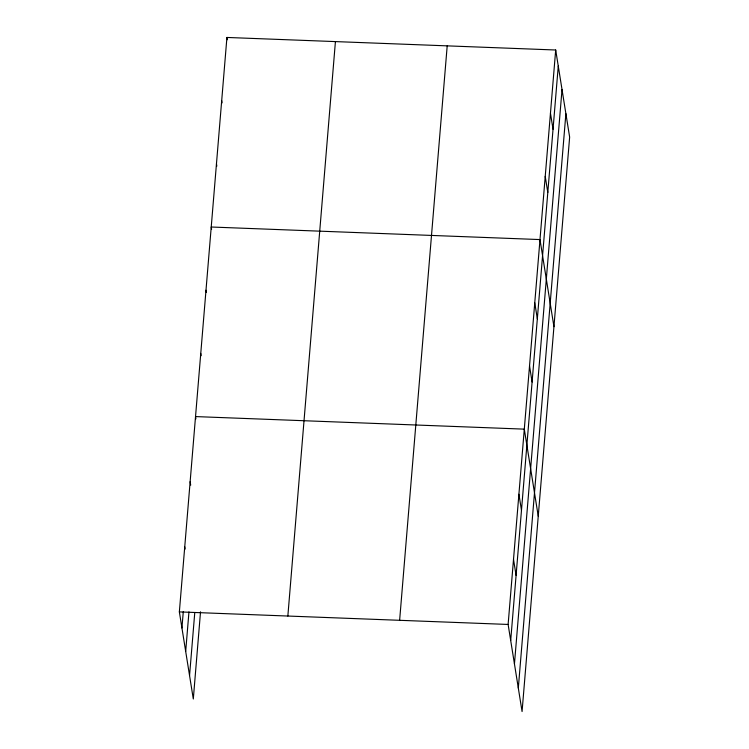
<?xml version="1.0" encoding="UTF-8"?>
<svg xmlns="http://www.w3.org/2000/svg" width="749" height="749" viewBox="0 0 749 749"><rect width="100%" height="100%" fill="white"/><g stroke="black" fill="none" stroke-linecap="round" stroke-linejoin="round"><path stroke-width="1.12" d="M200.526 611.802L193.308 698.995L179.357 611.896L226.928 37.45L555.692 50.005L569.643 137.104L522.072 711.55L508.122 624.451L555.692 50.005M181.932 627.962L183.28 611.69M185.686 651.405L188.963 611.877M189.553 675.551L194.759 612.776M287.85 616.043L335.421 41.598M399.629 620.312L447.2 45.867M510.696 640.526L558.267 66.081M514.451 663.96L562.022 89.515M518.317 688.116L565.888 113.67M179.357 611.896L508.122 624.451M550.459 113.202L553.034 129.268M545.225 176.389L547.8 192.456M553.942 326.676L539.992 239.577L211.227 227.013L211.593 229.316M534.758 302.765L537.333 318.831M529.534 365.952L532.099 382.027M538.25 516.239L524.3 429.14L195.536 416.584L195.901 418.878M518.907 494.246L521.482 510.312M513.514 559.353L516.089 575.419M226.928 37.45L227.293 39.744M221.695 100.638L222.06 102.931M216.461 163.825L216.826 166.119M205.994 290.209L206.359 292.503M200.76 353.397L201.135 355.691M190.143 481.691L190.695 485.127M184.75 546.789L185.115 549.083"/></g></svg>
